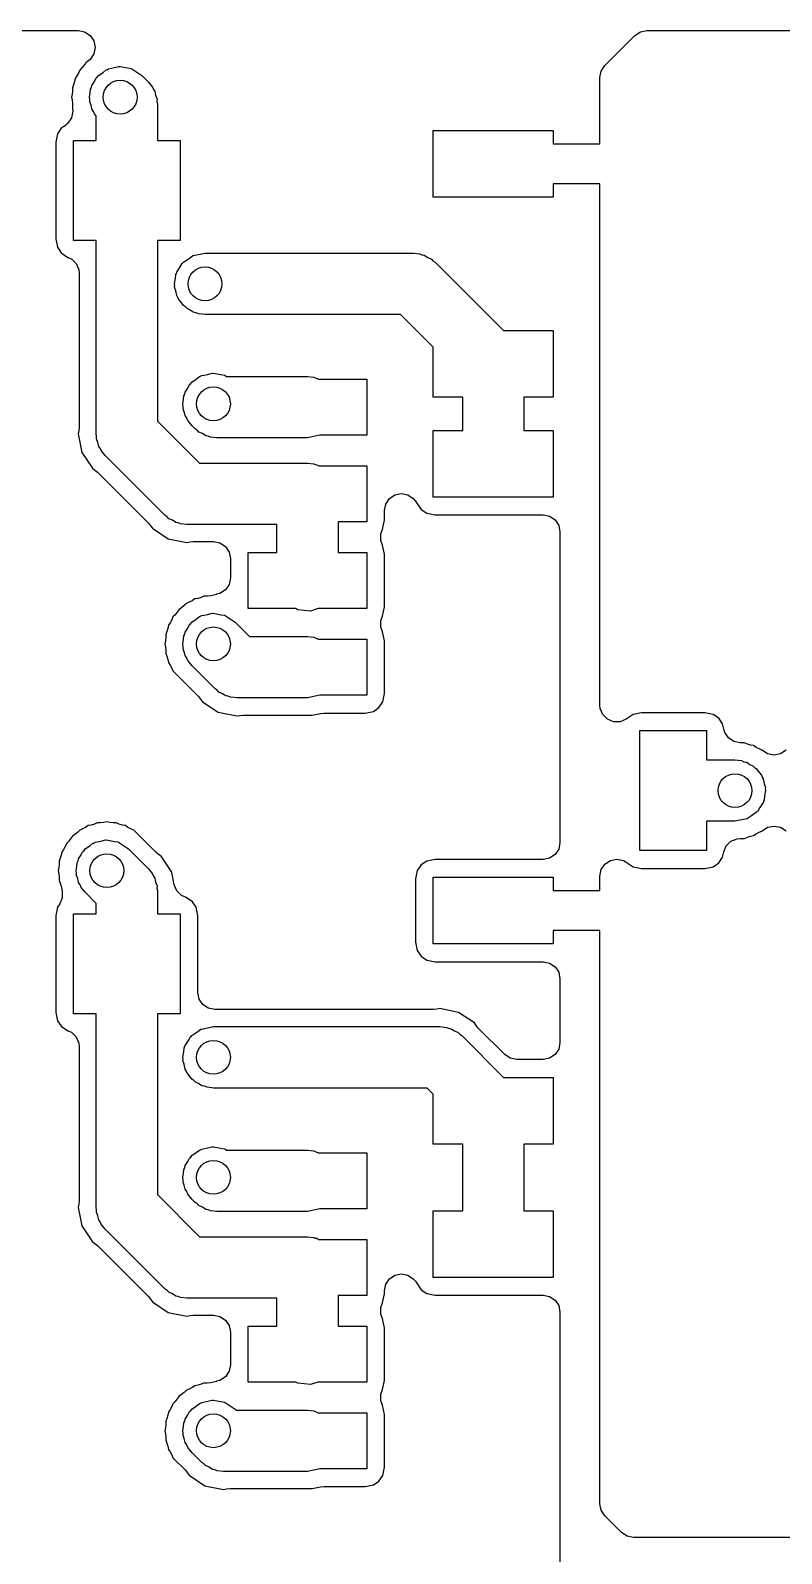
# Model space of a CAD drawing. Extents: x 2.66 to 5.22, y -3.92 to -3.24.
# Drawn here: x 2.9538 to 3.1757, y -3.6937 to -3.2441 of the extents above; entities that cross this region are included whole.
import ezdxf

# ---------------------------------------------------------------- set-up
doc = ezdxf.new("R2010")
doc.units = 0
doc.header["$MEASUREMENT"] = 0
doc.layers.add('BLACK', color=7, linetype='CONTINUOUS')

msp = doc.modelspace()

# ---------------------------------------------------------------- linework, layer by layer
at = {"layer": 'BLACK', "linetype": 'CONTINUOUS'}
for p, q in [((2.81602, -3.24409), (2.96792, -3.24409)), ((2.96792, -3.24409), (2.96984, -3.24448)), ((2.96984, -3.24448), (2.97146, -3.24556)), ((2.97146, -3.24556), (2.97254, -3.24718)), ((3.12351, -3.25444), (3.13239, -3.24556)), ((3.13239, -3.24556), (3.13402, -3.24448)), ((3.13402, -3.24448), (3.13593, -3.24409)), ((3.13593, -3.24409), (3.39264, -3.24409)), ((2.97254, -3.24718), (2.97292, -3.24909)), ((2.97292, -3.24909), (2.97254, -3.25101)), ((2.96902, -3.25514), (2.96837, -3.2558)), ((2.96964, -3.25439), (2.96902, -3.25514)), ((2.97015, -3.25362), (2.96964, -3.25439)), ((2.9707, -3.25325), (2.97015, -3.25362)), ((2.97146, -3.25263), (2.9707, -3.25325)), ((2.97254, -3.25101), (2.97146, -3.25263)), ((2.97654, -3.25562), (2.97685, -3.25541)), ((2.97685, -3.25541), (2.97866, -3.25505)), ((2.97866, -3.25505), (2.97984, -3.25474)), ((2.97984, -3.25474), (2.98007, -3.25477)), ((2.98007, -3.25477), (2.98031, -3.25472)), ((2.98031, -3.25472), (2.98247, -3.25515)), ((2.98247, -3.25515), (2.98356, -3.25533)), ((2.98356, -3.25533), (2.98366, -3.25539)), ((2.98366, -3.25539), (2.98378, -3.25541)), ((2.98378, -3.25541), (2.98672, -3.25738)), ((3.12243, -3.25606), (3.12351, -3.25444)), ((2.96686, -3.25918), (2.96657, -3.26012)), ((2.96704, -3.25828), (2.96686, -3.25918)), ((2.96755, -3.25751), (2.96704, -3.25828)), ((2.96801, -3.25665), (2.96755, -3.25751)), ((2.96837, -3.2558), (2.96801, -3.25665)), ((2.97195, -3.26031), (2.97275, -3.25911)), ((2.97275, -3.25911), (2.97328, -3.25808)), ((2.97328, -3.25808), (2.97363, -3.25779)), ((2.97363, -3.25779), (2.97391, -3.25738)), ((2.97391, -3.25738), (2.97526, -3.25648)), ((2.97526, -3.25648), (2.9762, -3.25571)), ((2.9762, -3.25571), (2.97654, -3.25562)), ((2.98672, -3.25738), (2.98869, -3.25935)), ((2.98869, -3.25935), (2.98988, -3.26082)), ((3.12205, -3.25798), (3.12243, -3.25606)), ((3.12205, -3.27756), (3.12205, -3.25798)), ((2.96612, -3.26287), (2.96594, -3.26378)), ((2.96594, -3.26378), (2.96612, -3.26468)), ((2.96622, -3.2619), (2.96612, -3.26287)), ((2.96657, -3.26012), (2.96622, -3.26098)), ((2.96622, -3.26098), (2.96622, -3.2619)), ((2.97126, -3.26378), (2.97151, -3.26251)), ((2.97141, -3.26452), (2.97126, -3.26378)), ((2.97151, -3.26251), (2.97157, -3.26144)), ((2.97157, -3.26144), (2.97183, -3.26093)), ((2.97183, -3.26093), (2.97195, -3.26031)), ((2.98988, -3.26082), (2.99013, -3.26149)), ((2.99013, -3.26149), (2.99056, -3.26206)), ((2.99056, -3.26206), (2.9908, -3.26322)), ((2.9908, -3.26322), (2.99123, -3.26433)), ((2.99123, -3.26433), (2.99119, -3.26505)), ((2.96637, -3.26795), (2.96599, -3.26986)), ((2.96612, -3.26468), (2.96622, -3.26566)), ((2.96622, -3.26566), (2.96622, -3.26718)), ((2.96622, -3.26718), (2.96637, -3.26795)), ((2.97137, -3.2652), (2.97141, -3.26452)), ((2.97172, -3.26612), (2.97137, -3.2652)), ((2.97195, -3.26724), (2.97172, -3.26612)), ((2.97244, -3.26798), (2.97195, -3.26724)), ((2.97272, -3.26871), (2.97244, -3.26798)), ((2.97323, -3.26934), (2.97272, -3.26871)), ((2.99119, -3.26505), (2.99134, -3.26575)), ((2.99134, -3.26575), (2.99134, -3.27657)), ((2.9629, -3.27294), (2.96179, -3.27461)), ((2.96415, -3.27211), (2.9629, -3.27294)), ((2.96491, -3.27148), (2.96415, -3.27211)), ((2.96599, -3.26986), (2.96491, -3.27148)), ((2.97323, -3.27657), (2.97323, -3.26934)), ((2.96179, -3.27461), (2.9613, -3.27707)), ((2.9613, -3.27707), (2.9613, -3.30561)), ((2.96654, -3.3061), (2.96654, -3.27657)), ((2.96654, -3.27657), (2.97323, -3.27657)), ((2.99134, -3.27657), (2.99803, -3.27657)), ((2.99803, -3.27657), (2.99803, -3.3061)), ((3.07283, -3.29331), (3.07283, -3.27362)), ((3.07283, -3.27362), (3.10827, -3.27362)), ((3.10827, -3.27362), (3.10827, -3.27756)), ((3.10827, -3.27756), (3.12205, -3.27756)), ((3.12205, -3.28937), (3.10827, -3.28937)), ((3.10827, -3.28937), (3.10827, -3.29331)), ((3.12205, -3.44326), (3.12205, -3.28937)), ((3.10827, -3.29331), (3.07283, -3.29331)), ((2.9613, -3.30561), (2.96179, -3.30807)), ((2.96179, -3.30807), (2.9629, -3.30974)), ((2.97323, -3.3061), (2.96654, -3.3061)), ((2.97323, -3.36319), (2.97323, -3.3061)), ((2.99803, -3.3061), (2.99134, -3.3061)), ((2.99134, -3.3061), (2.99134, -3.35944)), ((2.9629, -3.30974), (2.96491, -3.31108)), ((2.96491, -3.31108), (2.96597, -3.31152)), ((2.96597, -3.31152), (2.96735, -3.3129)), ((2.96735, -3.3129), (2.96809, -3.3147)), ((2.99805, -3.3139), (2.99866, -3.31284)), ((2.99866, -3.31284), (2.99885, -3.3127)), ((2.99885, -3.3127), (2.99899, -3.31249)), ((2.99899, -3.31249), (3.00082, -3.31127)), ((3.00082, -3.31127), (3.00171, -3.31063)), ((3.00171, -3.31063), (3.00182, -3.3106)), ((3.00182, -3.3106), (3.00193, -3.31053)), ((3.00193, -3.31053), (3.00539, -3.30984)), ((3.00539, -3.30984), (3.06693, -3.30984)), ((3.06693, -3.30984), (3.06881, -3.31004)), ((3.06881, -3.31004), (3.06947, -3.31033)), ((3.06947, -3.31033), (3.07017, -3.31044)), ((3.07017, -3.31044), (3.07117, -3.31109)), ((3.07117, -3.31109), (3.07225, -3.31157)), ((3.07225, -3.31157), (3.07273, -3.3121)), ((3.07273, -3.3121), (3.07333, -3.31249)), ((3.07333, -3.31249), (3.09351, -3.33268)), ((2.96809, -3.3147), (2.96819, -3.31567)), ((2.96819, -3.31567), (2.96819, -3.36131)), ((2.99634, -3.3189), (2.99665, -3.31731)), ((2.99665, -3.31731), (2.99678, -3.3161)), ((2.99678, -3.3161), (2.99695, -3.3158)), ((2.99695, -3.3158), (2.99703, -3.31543)), ((2.99703, -3.31543), (2.99805, -3.3139)), ((2.99644, -3.31939), (2.99634, -3.3189)), ((2.99639, -3.31984), (2.99644, -3.31939)), ((2.99675, -3.32094), (2.99639, -3.31984)), ((2.99703, -3.32236), (2.99675, -3.32094)), ((2.99738, -3.32288), (2.99703, -3.32236)), ((2.99755, -3.32343), (2.99738, -3.32288)), ((2.99827, -3.32423), (2.99755, -3.32343)), ((2.99899, -3.3253), (2.99827, -3.32423)), ((2.99962, -3.32572), (2.99899, -3.3253)), ((3.00007, -3.32622), (2.99962, -3.32572)), ((3.00097, -3.32662), (3.00007, -3.32622)), ((3.00193, -3.32726), (3.00097, -3.32662)), ((3.00279, -3.32744), (3.00193, -3.32726)), ((3.00351, -3.32775), (3.00279, -3.32744)), ((3.00539, -3.32795), (3.00351, -3.32775)), ((3.06318, -3.32795), (3.00539, -3.32795)), ((3.07283, -3.33761), (3.06318, -3.32795)), ((3.09351, -3.33268), (3.10827, -3.33268)), ((3.10827, -3.33268), (3.10827, -3.35236)), ((3.07283, -3.35236), (3.07283, -3.33761)), ((3.00621, -3.34561), (3.0074, -3.34529)), ((3.0074, -3.34529), (3.00763, -3.34532)), ((3.00763, -3.34532), (3.00787, -3.34528)), ((3.00787, -3.34528), (3.01003, -3.3457)), ((2.99951, -3.35087), (3.00031, -3.34966)), ((3.00031, -3.34966), (3.00084, -3.34863)), ((3.00084, -3.34863), (3.00119, -3.34834)), ((3.00119, -3.34834), (3.00147, -3.34793)), ((3.00147, -3.34793), (3.00282, -3.34703)), ((3.00282, -3.34703), (3.00376, -3.34626)), ((3.00376, -3.34626), (3.0041, -3.34617)), ((3.0041, -3.34617), (3.00441, -3.34596)), ((3.00441, -3.34596), (3.00621, -3.34561)), ((3.01003, -3.3457), (3.01112, -3.34588)), ((3.01112, -3.34588), (3.01122, -3.34594)), ((3.01122, -3.34594), (3.01134, -3.34596)), ((3.01134, -3.34596), (3.01178, -3.34626)), ((3.01178, -3.34626), (3.03563, -3.34626)), ((3.03563, -3.34626), (3.03751, -3.34646)), ((3.03751, -3.34646), (3.03884, -3.34705)), ((3.03884, -3.34705), (3.05315, -3.34705)), ((3.05315, -3.34705), (3.05315, -3.36358)), ((2.99882, -3.35433), (2.99907, -3.35306)), ((2.99897, -3.35507), (2.99882, -3.35433)), ((2.99907, -3.35306), (2.99913, -3.35199)), ((2.99913, -3.35199), (2.99939, -3.35148)), ((2.99939, -3.35148), (2.99951, -3.35087)), ((3.0815, -3.35236), (3.07283, -3.35236)), ((3.0815, -3.3622), (3.0815, -3.35236)), ((3.10827, -3.35236), (3.09961, -3.35236)), ((3.09961, -3.35236), (3.09961, -3.3622)), ((2.99893, -3.35575), (2.99897, -3.35507)), ((2.99928, -3.35667), (2.99893, -3.35575)), ((2.99951, -3.3578), (2.99928, -3.35667)), ((3, -3.35853), (2.99951, -3.3578)), ((3.00028, -3.35926), (3, -3.35853)), ((2.96809, -3.36228), (2.96791, -3.36319)), ((2.96791, -3.36319), (2.96901, -3.36869)), ((2.96819, -3.36131), (2.96809, -3.36228)), ((2.97338, -3.36389), (2.97323, -3.36319)), ((2.99134, -3.35944), (3.00375, -3.37185)), ((3.00147, -3.36073), (3.00028, -3.35926)), ((3.00246, -3.36172), (3.00147, -3.36073)), ((3.00306, -3.36211), (3.00246, -3.36172)), ((3.00354, -3.36264), (3.00306, -3.36211)), ((3.00462, -3.36312), (3.00354, -3.36264)), ((3.00561, -3.36377), (3.00462, -3.36312)), ((3.07283, -3.38189), (3.07283, -3.3622)), ((3.07283, -3.3622), (3.0815, -3.3622)), ((3.09961, -3.3622), (3.10827, -3.3622)), ((3.10827, -3.3622), (3.10827, -3.38189)), ((2.97334, -3.36461), (2.97338, -3.36389)), ((2.97376, -3.36571), (2.97334, -3.36461)), ((2.97401, -3.36687), (2.97376, -3.36571)), ((2.97443, -3.36745), (2.97401, -3.36687)), ((2.97469, -3.36812), (2.97443, -3.36745)), ((3.00632, -3.36388), (3.00561, -3.36377)), ((3.00698, -3.36417), (3.00632, -3.36388)), ((3.00886, -3.36437), (3.00698, -3.36417)), ((3.03563, -3.36437), (3.00886, -3.36437)), ((3.03931, -3.36359), (3.03563, -3.36437)), ((3.03932, -3.36358), (3.03931, -3.36359)), ((3.05315, -3.36358), (3.03932, -3.36358)), ((2.96901, -3.36869), (2.97212, -3.37335)), ((2.97588, -3.36959), (2.97469, -3.36812)), ((2.9936, -3.38731), (2.97588, -3.36959)), ((3.00375, -3.37185), (3.03563, -3.37185)), ((3.03563, -3.37185), (3.03751, -3.37205)), ((3.03751, -3.37205), (3.03795, -3.37224)), ((3.03795, -3.37224), (3.03843, -3.37229)), ((3.03843, -3.37229), (3.03902, -3.37264)), ((2.97212, -3.37335), (2.97289, -3.37386)), ((2.97289, -3.37386), (2.97365, -3.37448)), ((2.97365, -3.37448), (2.9887, -3.38954)), ((3.03902, -3.37264), (3.05315, -3.37264)), ((3.05315, -3.37264), (3.05315, -3.38917)), ((3.05985, -3.38228), (3.06147, -3.3812)), ((3.06147, -3.3812), (3.06339, -3.38082)), ((3.06339, -3.38082), (3.0653, -3.3812)), ((3.0653, -3.3812), (3.06692, -3.38228)), ((3.05839, -3.38582), (3.05877, -3.38391)), ((3.05877, -3.38391), (3.05985, -3.38228)), ((3.06692, -3.38228), (3.06754, -3.38304)), ((3.06754, -3.38304), (3.0692, -3.38552)), ((3.0692, -3.38552), (3.07087, -3.38664)), ((3.10827, -3.38189), (3.07283, -3.38189)), ((2.9887, -3.38954), (2.98933, -3.3903)), ((2.98933, -3.3903), (2.98984, -3.39107)), ((2.9942, -3.3877), (2.9936, -3.38731)), ((2.99468, -3.38823), (2.9942, -3.3877)), ((2.99576, -3.38871), (2.99468, -3.38823)), ((2.99675, -3.38936), (2.99576, -3.38871)), ((2.99746, -3.38947), (2.99675, -3.38936)), ((2.99812, -3.38976), (2.99746, -3.38947)), ((3, -3.38996), (2.99812, -3.38976)), ((3.02657, -3.38996), (3, -3.38996)), ((3.02657, -3.39823), (3.02657, -3.38996)), ((3.05315, -3.38917), (3.04469, -3.38917)), ((3.04469, -3.38917), (3.04469, -3.39823)), ((3.05785, -3.39139), (3.05839, -3.38868)), ((3.05839, -3.38868), (3.05839, -3.38582)), ((3.07087, -3.38664), (3.07333, -3.38713)), ((3.07333, -3.38713), (3.10524, -3.38713)), ((3.10524, -3.38713), (3.10715, -3.38751)), ((3.10715, -3.38751), (3.10877, -3.38859)), ((3.10877, -3.38859), (3.10986, -3.39021)), ((3.10986, -3.39021), (3.11024, -3.39213)), ((2.98984, -3.39107), (2.9945, -3.39418)), ((2.9945, -3.39418), (3, -3.39528)), ((3.05729, -3.39273), (3.05785, -3.39139)), ((3.05729, -3.39468), (3.05729, -3.39273)), ((3.05785, -3.39601), (3.05729, -3.39468)), ((3.11024, -3.39213), (3.11024, -3.48386)), ((3, -3.39528), (3.0009, -3.3951)), ((3.0009, -3.3951), (3.00188, -3.395)), ((3.00188, -3.395), (3.00787, -3.395)), ((3.00787, -3.395), (3.00979, -3.39538)), ((3.00979, -3.39538), (3.01141, -3.39646)), ((3.01141, -3.39646), (3.01249, -3.39809)), ((3.01249, -3.39809), (3.01287, -3.4)), ((3.01811, -3.41476), (3.01811, -3.39823)), ((3.01811, -3.39823), (3.02657, -3.39823)), ((3.04469, -3.39823), (3.05315, -3.39823)), ((3.05315, -3.39823), (3.05315, -3.41476)), ((3.05839, -3.39872), (3.05785, -3.39601)), ((3.05839, -3.41427), (3.05839, -3.39872)), ((3.01287, -3.4), (3.01287, -3.40573)), ((3.01249, -3.40764), (3.01141, -3.40926)), ((3.01287, -3.40573), (3.01249, -3.40764)), ((3.00161, -3.41243), (3.00074, -3.41289)), ((3.00237, -3.41192), (3.00161, -3.41243)), ((3.00328, -3.41174), (3.00237, -3.41192)), ((3.00422, -3.41146), (3.00328, -3.41174)), ((3.00507, -3.4111), (3.00422, -3.41146)), ((3.00599, -3.4111), (3.00507, -3.4111)), ((3.00697, -3.41101), (3.00599, -3.4111)), ((3.00885, -3.41063), (3.00697, -3.41101)), ((3.00979, -3.41035), (3.00883, -3.41054)), ((3.00883, -3.41054), (3.00885, -3.41063)), ((3.01141, -3.40926), (3.00979, -3.41035)), ((2.99593, -3.41721), (2.99557, -3.41807)), ((2.99658, -3.41656), (2.99593, -3.41721)), ((2.9972, -3.4158), (2.99658, -3.41656)), ((2.99771, -3.41504), (2.9972, -3.4158)), ((2.99848, -3.41452), (2.99771, -3.41504)), ((2.99924, -3.4139), (2.99848, -3.41452)), ((2.99989, -3.41325), (2.99924, -3.4139)), ((3.00074, -3.41289), (2.99989, -3.41325)), ((3.00282, -3.41789), (3.00376, -3.41713)), ((3.00376, -3.41713), (3.0041, -3.41704)), ((3.0041, -3.41704), (3.00441, -3.41683)), ((3.00441, -3.41683), (3.00621, -3.41647)), ((3.00621, -3.41647), (3.0074, -3.41615)), ((3.0074, -3.41615), (3.00763, -3.41619)), ((3.00763, -3.41619), (3.00787, -3.41614)), ((3.00787, -3.41614), (3.01003, -3.41657)), ((3.01003, -3.41657), (3.01112, -3.41674)), ((3.01112, -3.41674), (3.01122, -3.41681)), ((3.01122, -3.41681), (3.01134, -3.41683)), ((3.01134, -3.41683), (3.01428, -3.41879)), ((3.03224, -3.41476), (3.01811, -3.41476)), ((3.03283, -3.41511), (3.03224, -3.41476)), ((3.03658, -3.4155), (3.03283, -3.41511)), ((3.03885, -3.41476), (3.03658, -3.4155)), ((3.05315, -3.41476), (3.03885, -3.41476)), ((3.05729, -3.41832), (3.05785, -3.41699)), ((3.05785, -3.41699), (3.05839, -3.41427)), ((2.99413, -3.42154), (2.99378, -3.42239)), ((2.99442, -3.4206), (2.99413, -3.42154)), ((2.9946, -3.4197), (2.99442, -3.4206)), ((2.99511, -3.41893), (2.9946, -3.4197)), ((2.99557, -3.41807), (2.99511, -3.41893)), ((2.99939, -3.42235), (2.99951, -3.42173)), ((2.99951, -3.42173), (3.00031, -3.42053)), ((3.00031, -3.42053), (3.00084, -3.4195)), ((3.00084, -3.4195), (3.00119, -3.41921)), ((3.00119, -3.41921), (3.00147, -3.41879)), ((3.00147, -3.41879), (3.00282, -3.41789)), ((3.01428, -3.41879), (3.01851, -3.42303)), ((3.05729, -3.42027), (3.05729, -3.41832)), ((3.05785, -3.4216), (3.05729, -3.42027)), ((3.05839, -3.42431), (3.05785, -3.4216)), ((2.99368, -3.42429), (2.9935, -3.4252)), ((2.9935, -3.4252), (2.99368, -3.4261)), ((2.99378, -3.42332), (2.99368, -3.42429)), ((2.99368, -3.4261), (2.99378, -3.42708)), ((2.99378, -3.42239), (2.99378, -3.42332)), ((2.99882, -3.4252), (2.99907, -3.42393)), ((2.99897, -3.42594), (2.99882, -3.4252)), ((2.99893, -3.42661), (2.99897, -3.42594)), ((2.99907, -3.42393), (2.99913, -3.42285)), ((2.99913, -3.42285), (2.99939, -3.42235)), ((3.01851, -3.42303), (3.03563, -3.42303)), ((3.03563, -3.42303), (3.03751, -3.42323)), ((3.03751, -3.42323), (3.03884, -3.42382)), ((3.03884, -3.42382), (3.05315, -3.42382)), ((3.05315, -3.42382), (3.05315, -3.44035)), ((3.05839, -3.43986), (3.05839, -3.42431)), ((2.99378, -3.42708), (2.99378, -3.428)), ((2.99378, -3.428), (2.99413, -3.42885)), ((2.99413, -3.42885), (2.99442, -3.42979)), ((2.99442, -3.42979), (2.9946, -3.4307)), ((2.9946, -3.4307), (2.99511, -3.43146)), ((2.99928, -3.42753), (2.99893, -3.42661)), ((2.99951, -3.42866), (2.99928, -3.42753)), ((3, -3.4294), (2.99951, -3.42866)), ((3.00028, -3.43013), (3, -3.4294)), ((3.00147, -3.4316), (3.00028, -3.43013)), ((2.99511, -3.43146), (2.99557, -3.43233)), ((2.99557, -3.43233), (2.99593, -3.43318)), ((2.99593, -3.43318), (3.00347, -3.44072)), ((3.00836, -3.43849), (3.00147, -3.4316)), ((3.00896, -3.43888), (3.00836, -3.43849)), ((3.00944, -3.43941), (3.00896, -3.43888)), ((3.01052, -3.43989), (3.00944, -3.43941)), ((3.00347, -3.44072), (3.00409, -3.44148)), ((3.00409, -3.44148), (3.0046, -3.44225)), ((3.0046, -3.44225), (3.00926, -3.44536)), ((3.01152, -3.44054), (3.01052, -3.43989)), ((3.01223, -3.44065), (3.01152, -3.44054)), ((3.01288, -3.44094), (3.01223, -3.44065)), ((3.01476, -3.44114), (3.01288, -3.44094)), ((3.03563, -3.44114), (3.01476, -3.44114)), ((3.03931, -3.44036), (3.03563, -3.44114)), ((3.03932, -3.44035), (3.03931, -3.44036)), ((3.05315, -3.44035), (3.03932, -3.44035)), ((3.05512, -3.4451), (3.05678, -3.44399)), ((3.05678, -3.44399), (3.0579, -3.44232)), ((3.0579, -3.44232), (3.05839, -3.43986)), ((3.12214, -3.44424), (3.12205, -3.44326)), ((3.12289, -3.44604), (3.12214, -3.44424)), ((3.00926, -3.44536), (3.01476, -3.44646)), ((3.01476, -3.44646), (3.01567, -3.44628)), ((3.01567, -3.44628), (3.01664, -3.44618)), ((3.01664, -3.44618), (3.03702, -3.44618)), ((3.03702, -3.44618), (3.0395, -3.44569)), ((3.0395, -3.44569), (3.04048, -3.44559)), ((3.04048, -3.44559), (3.05266, -3.44559)), ((3.05266, -3.44559), (3.05512, -3.4451)), ((3.12427, -3.44742), (3.12289, -3.44604)), ((3.12607, -3.44817), (3.12427, -3.44742)), ((3.12802, -3.44817), (3.12607, -3.44817)), ((3.12983, -3.44742), (3.12802, -3.44817)), ((3.13189, -3.44604), (3.12983, -3.44742)), ((3.13435, -3.44555), (3.13189, -3.44604)), ((3.15305, -3.44555), (3.13435, -3.44555)), ((3.15551, -3.44604), (3.15305, -3.44555)), ((3.15718, -3.44715), (3.15551, -3.44604)), ((3.15829, -3.44882), (3.15718, -3.44715)), ((3.13386, -3.48622), (3.13386, -3.45079)), ((3.13386, -3.45079), (3.15354, -3.45079)), ((3.15354, -3.45079), (3.15354, -3.45945)), ((3.1586, -3.45038), (3.15829, -3.44882)), ((3.15889, -3.45132), (3.1586, -3.45038)), ((3.15997, -3.45294), (3.15889, -3.45132)), ((3.16159, -3.45403), (3.15997, -3.45294)), ((3.16351, -3.45441), (3.16159, -3.45403)), ((3.16473, -3.45441), (3.16351, -3.45441)), ((3.16559, -3.45476), (3.16473, -3.45441)), ((3.16652, -3.45505), (3.16559, -3.45476)), ((3.16743, -3.45523), (3.16652, -3.45505)), ((3.1682, -3.45574), (3.16743, -3.45523)), ((3.16906, -3.4562), (3.1682, -3.45574)), ((3.16991, -3.45656), (3.16906, -3.4562)), ((3.16995, -3.45659), (3.16991, -3.45656)), ((3.17157, -3.45767), (3.16995, -3.45659)), ((3.17348, -3.45806), (3.17157, -3.45767)), ((3.1754, -3.45767), (3.17348, -3.45806)), ((3.17702, -3.45659), (3.1754, -3.45767)), ((3.15354, -3.45945), (3.16193, -3.45945)), ((3.16193, -3.45945), (3.16381, -3.45965)), ((3.16381, -3.45965), (3.16453, -3.45997)), ((3.16453, -3.45997), (3.16539, -3.46014)), ((3.16539, -3.46014), (3.16635, -3.46078)), ((3.16635, -3.46078), (3.16725, -3.46118)), ((3.16725, -3.46118), (3.16771, -3.46168)), ((3.16771, -3.46168), (3.16833, -3.4621)), ((3.16833, -3.4621), (3.16905, -3.46318)), ((3.16905, -3.46318), (3.16977, -3.46398)), ((3.16977, -3.46398), (3.16995, -3.46452)), ((3.16995, -3.46452), (3.17029, -3.46504)), ((3.17029, -3.46504), (3.17058, -3.46646)), ((3.17058, -3.46646), (3.17093, -3.46756)), ((3.17067, -3.47009), (3.17054, -3.4713)), ((3.17098, -3.4685), (3.17067, -3.47009)), ((3.17093, -3.46756), (3.17089, -3.46801)), ((3.17089, -3.46801), (3.17098, -3.4685)), ((3.16833, -3.47491), (3.1665, -3.47613)), ((3.16847, -3.4747), (3.16833, -3.47491)), ((3.16866, -3.47456), (3.16847, -3.4747)), ((3.16927, -3.4735), (3.16866, -3.47456)), ((3.17029, -3.47197), (3.16927, -3.4735)), ((3.17037, -3.4716), (3.17029, -3.47197)), ((3.17054, -3.4713), (3.17037, -3.4716)), ((2.96839, -3.48018), (2.96774, -3.48083)), ((2.96925, -3.47982), (2.96839, -3.48018)), ((2.97011, -3.47936), (2.96925, -3.47982)), ((2.97088, -3.47885), (2.97011, -3.47936)), ((2.97178, -3.47867), (2.97088, -3.47885)), ((2.97272, -3.47838), (2.97178, -3.47867)), ((2.97357, -3.47803), (2.97272, -3.47838)), ((2.9745, -3.47803), (2.97357, -3.47803)), ((2.97547, -3.47794), (2.9745, -3.47803)), ((2.97638, -3.47776), (2.97547, -3.47794)), ((2.97728, -3.47794), (2.97638, -3.47776)), ((2.97826, -3.47803), (2.97728, -3.47794)), ((2.97918, -3.47803), (2.97826, -3.47803)), ((2.98003, -3.47838), (2.97918, -3.47803)), ((2.98097, -3.47867), (2.98003, -3.47838)), ((2.98188, -3.47885), (2.98097, -3.47867)), ((2.98264, -3.47936), (2.98188, -3.47885)), ((2.98351, -3.47982), (2.98264, -3.47936)), ((2.98436, -3.48018), (2.98351, -3.47982)), ((2.99092, -3.48674), (2.98436, -3.48018)), ((3.16193, -3.47756), (3.15354, -3.47756)), ((3.15354, -3.47756), (3.15354, -3.48622)), ((3.16539, -3.47687), (3.16193, -3.47756)), ((3.1655, -3.4768), (3.16539, -3.47687)), ((3.16561, -3.47678), (3.1655, -3.4768)), ((3.1665, -3.47613), (3.16561, -3.47678)), ((3.16995, -3.48042), (3.17157, -3.47933)), ((3.17157, -3.47933), (3.17348, -3.47895)), ((3.17348, -3.47895), (3.1754, -3.47933)), ((3.1754, -3.47933), (3.17702, -3.48042)), ((2.96443, -3.48414), (2.96408, -3.485)), ((2.96508, -3.48349), (2.96443, -3.48414)), ((2.9657, -3.48273), (2.96508, -3.48349)), ((2.96622, -3.48196), (2.9657, -3.48273)), ((2.96698, -3.48145), (2.96622, -3.48196)), ((2.96774, -3.48083), (2.96698, -3.48145)), ((2.97132, -3.48482), (2.97227, -3.48406)), ((2.97227, -3.48406), (2.9726, -3.48397)), ((2.9726, -3.48397), (2.97291, -3.48376)), ((2.97291, -3.48376), (2.97472, -3.4834)), ((2.97472, -3.4834), (2.9759, -3.48308)), ((2.9759, -3.48308), (2.97613, -3.48312)), ((2.97613, -3.48312), (2.97638, -3.48307)), ((2.97638, -3.48307), (2.97854, -3.4835)), ((2.97854, -3.4835), (2.97962, -3.48367)), ((2.97962, -3.48367), (2.97972, -3.48374)), ((2.97972, -3.48374), (2.97984, -3.48376)), ((2.97984, -3.48376), (2.98278, -3.48572)), ((3.11024, -3.48386), (3.10986, -3.48577)), ((3.15935, -3.48482), (3.16073, -3.48344)), ((3.16073, -3.48344), (3.16253, -3.48269)), ((3.16253, -3.48269), (3.16351, -3.4826)), ((3.16351, -3.4826), (3.16473, -3.4826)), ((3.16473, -3.4826), (3.16559, -3.48225)), ((3.16559, -3.48225), (3.16652, -3.48196)), ((3.16652, -3.48196), (3.16743, -3.48178)), ((3.16743, -3.48178), (3.1682, -3.48127)), ((3.1682, -3.48127), (3.16906, -3.48081)), ((3.16906, -3.48081), (3.16991, -3.48045)), ((3.16991, -3.48045), (3.16995, -3.48042)), ((2.96264, -3.48847), (2.96228, -3.48932)), ((2.96292, -3.48753), (2.96264, -3.48847)), ((2.9631, -3.48663), (2.96292, -3.48753)), ((2.96361, -3.48586), (2.9631, -3.48663)), ((2.96408, -3.485), (2.96361, -3.48586)), ((2.96789, -3.48927), (2.96801, -3.48866)), ((2.96801, -3.48866), (2.96882, -3.48746)), ((2.96882, -3.48746), (2.96934, -3.48643)), ((2.96934, -3.48643), (2.9697, -3.48614)), ((2.9697, -3.48614), (2.96997, -3.48572)), ((2.96997, -3.48572), (2.97132, -3.48482)), ((2.98278, -3.48572), (2.98869, -3.49163)), ((2.99168, -3.48736), (2.99092, -3.48674)), ((2.99245, -3.48787), (2.99168, -3.48736)), ((2.99556, -3.49253), (2.99245, -3.48787)), ((3.07333, -3.48886), (3.07087, -3.48935)), ((3.10524, -3.48886), (3.07333, -3.48886)), ((3.10715, -3.48848), (3.10524, -3.48886)), ((3.10877, -3.48739), (3.10715, -3.48848)), ((3.10986, -3.48577), (3.10877, -3.48739)), ((3.12351, -3.49021), (3.12513, -3.48912)), ((3.12513, -3.48912), (3.12705, -3.48874)), ((3.12705, -3.48874), (3.12896, -3.48912)), ((3.12896, -3.48912), (3.12983, -3.48959)), ((3.15354, -3.48622), (3.13386, -3.48622)), ((3.15718, -3.48985), (3.15829, -3.48819)), ((3.15829, -3.48819), (3.1586, -3.48662)), ((3.1586, -3.48662), (3.15935, -3.48482)), ((2.96219, -3.49122), (2.96201, -3.49213)), ((2.96201, -3.49213), (2.96219, -3.49303)), ((2.96228, -3.49025), (2.96219, -3.49122)), ((2.96219, -3.49303), (2.96228, -3.49401)), ((2.96228, -3.48932), (2.96228, -3.49025)), ((2.96732, -3.49213), (2.96757, -3.49086)), ((2.96747, -3.49286), (2.96732, -3.49213)), ((2.96743, -3.49354), (2.96747, -3.49286)), ((2.96779, -3.49446), (2.96743, -3.49354)), ((2.96757, -3.49086), (2.96763, -3.48978)), ((2.96763, -3.48978), (2.96789, -3.48927)), ((2.98869, -3.49163), (2.98988, -3.4931)), ((2.98988, -3.4931), (2.99013, -3.49377)), ((2.99631, -3.49629), (2.99556, -3.49253)), ((3.06809, -3.49213), (3.0676, -3.49459)), ((3.0692, -3.49046), (3.06809, -3.49213)), ((3.07087, -3.48935), (3.0692, -3.49046)), ((3.12205, -3.49374), (3.12243, -3.49183)), ((3.12243, -3.49183), (3.12351, -3.49021)), ((3.12983, -3.48959), (3.13189, -3.49097)), ((3.13189, -3.49097), (3.13435, -3.49146)), ((3.13435, -3.49146), (3.15305, -3.49146)), ((3.15305, -3.49146), (3.15551, -3.49097)), ((3.15551, -3.49097), (3.15718, -3.48985)), ((2.96228, -3.49401), (2.96228, -3.49493)), ((2.96228, -3.49493), (2.96264, -3.49578)), ((2.96264, -3.49578), (2.96292, -3.49672)), ((2.96292, -3.49672), (2.96321, -3.49819)), ((2.96321, -3.49819), (2.96321, -3.50014)), ((2.96801, -3.49559), (2.96779, -3.49446)), ((2.9685, -3.49633), (2.96801, -3.49559)), ((2.96878, -3.49706), (2.9685, -3.49633)), ((2.96997, -3.49853), (2.96878, -3.49706)), ((2.99013, -3.49377), (2.99056, -3.49435)), ((2.99056, -3.49435), (2.9908, -3.49551)), ((2.9908, -3.49551), (2.99123, -3.49661)), ((2.99123, -3.49661), (2.99119, -3.49733)), ((2.99119, -3.49733), (2.99134, -3.49803)), ((2.99134, -3.49803), (2.99134, -3.50492)), ((2.99705, -3.4981), (2.99631, -3.49629)), ((2.99843, -3.49948), (2.99705, -3.4981)), ((3.0676, -3.49459), (3.0676, -3.51329)), ((3.07283, -3.51378), (3.07283, -3.49409)), ((3.07283, -3.49409), (3.10827, -3.49409)), ((3.10827, -3.49409), (3.10827, -3.49803)), ((3.10827, -3.49803), (3.12205, -3.49803)), ((3.12205, -3.49803), (3.12205, -3.49374)), ((2.96247, -3.50194), (2.96179, -3.50295)), ((2.96321, -3.50014), (2.96247, -3.50194)), ((2.97323, -3.50178), (2.96997, -3.49853)), ((2.97323, -3.50492), (2.97323, -3.50178)), ((2.9998, -3.50004), (2.99843, -3.49948)), ((3.00166, -3.50129), (2.9998, -3.50004)), ((3.00278, -3.50295), (3.00166, -3.50129)), ((2.96179, -3.50295), (2.9613, -3.50541)), ((2.9613, -3.50541), (2.9613, -3.53396)), ((2.96654, -3.53445), (2.96654, -3.50492)), ((2.96654, -3.50492), (2.97323, -3.50492)), ((2.99134, -3.50492), (2.99803, -3.50492)), ((2.99803, -3.50492), (2.99803, -3.53445)), ((3.00327, -3.50541), (3.00278, -3.50295)), ((3.00327, -3.52815), (3.00327, -3.50541)), ((3.12205, -3.50984), (3.10827, -3.50984)), ((3.10827, -3.50984), (3.10827, -3.51378)), ((3.12205, -3.67903), (3.12205, -3.50984)), ((3.0676, -3.51329), (3.06809, -3.51575)), ((3.06809, -3.51575), (3.0692, -3.51741)), ((3.10827, -3.51378), (3.07283, -3.51378)), ((3.0692, -3.51741), (3.07087, -3.51853)), ((3.07087, -3.51853), (3.07333, -3.51902)), ((3.07333, -3.51902), (3.10524, -3.51902)), ((3.10524, -3.51902), (3.10715, -3.5194)), ((3.10715, -3.5194), (3.10877, -3.52048)), ((3.10877, -3.52048), (3.10986, -3.5221)), ((3.10986, -3.5221), (3.11024, -3.52402)), ((3.11024, -3.52402), (3.11024, -3.54291)), ((3.00365, -3.53006), (3.00327, -3.52815)), ((2.9613, -3.53396), (2.96179, -3.53642)), ((3.00473, -3.53169), (3.00365, -3.53006)), ((3.00635, -3.53277), (3.00473, -3.53169)), ((3.00827, -3.53315), (3.00635, -3.53277)), ((3.07292, -3.53315), (3.00827, -3.53315)), ((3.0739, -3.53305), (3.07292, -3.53315)), ((3.0748, -3.53287), (3.0739, -3.53305)), ((3.0803, -3.53397), (3.0748, -3.53287)), ((3.08496, -3.53708), (3.0803, -3.53397)), ((2.96179, -3.53642), (2.9629, -3.53808)), ((2.9629, -3.53808), (2.96491, -3.53943)), ((2.97323, -3.53445), (2.96654, -3.53445)), ((2.97323, -3.59154), (2.97323, -3.53445)), ((2.99803, -3.53445), (2.99134, -3.53445)), ((2.99134, -3.53445), (2.99134, -3.58778)), ((3.00441, -3.53888), (3.00787, -3.53819)), ((3.00787, -3.53819), (3.0748, -3.53819)), ((3.0748, -3.53819), (3.07669, -3.53839)), ((3.07669, -3.53839), (3.07734, -3.53868)), ((3.07734, -3.53868), (3.07805, -3.53879)), ((3.08548, -3.53785), (3.08496, -3.53708)), ((3.0861, -3.53861), (3.08548, -3.53785)), ((3.09394, -3.54645), (3.0861, -3.53861)), ((2.96491, -3.53943), (2.96597, -3.53986)), ((2.96597, -3.53986), (2.96735, -3.54124)), ((2.96735, -3.54124), (2.96809, -3.54304)), ((2.96809, -3.54304), (2.96819, -3.54402)), ((2.99951, -3.54378), (3.00053, -3.54225)), ((3.00053, -3.54225), (3.00114, -3.54119)), ((3.00114, -3.54119), (3.00133, -3.54105)), ((3.00133, -3.54105), (3.00147, -3.54084)), ((3.00147, -3.54084), (3.0033, -3.53962)), ((3.0033, -3.53962), (3.00419, -3.53897)), ((3.00419, -3.53897), (3.00431, -3.53895)), ((3.00431, -3.53895), (3.00441, -3.53888)), ((3.07805, -3.53879), (3.07904, -3.53944)), ((3.07904, -3.53944), (3.08013, -3.53992)), ((3.08013, -3.53992), (3.08061, -3.54045)), ((3.08061, -3.54045), (3.08121, -3.54084)), ((3.08121, -3.54084), (3.09351, -3.55315)), ((3.11024, -3.54291), (3.10986, -3.54483)), ((2.96819, -3.54402), (2.96819, -3.58965)), ((2.99882, -3.54724), (2.99914, -3.54565)), ((2.99892, -3.54773), (2.99882, -3.54724)), ((2.99914, -3.54565), (2.99926, -3.54445)), ((2.99926, -3.54445), (2.99944, -3.54415)), ((2.99944, -3.54415), (2.99951, -3.54378)), ((3.09556, -3.54753), (3.09394, -3.54645)), ((3.09748, -3.54791), (3.09556, -3.54753)), ((3.10715, -3.54753), (3.10524, -3.54791)), ((3.10877, -3.54645), (3.10715, -3.54753)), ((3.10986, -3.54483), (3.10877, -3.54645)), ((2.99887, -3.54819), (2.99892, -3.54773)), ((2.99923, -3.54929), (2.99887, -3.54819)), ((2.99951, -3.55071), (2.99923, -3.54929)), ((2.99986, -3.55123), (2.99951, -3.55071)), ((3.00003, -3.55177), (2.99986, -3.55123)), ((3.00075, -3.55257), (3.00003, -3.55177)), ((3.10524, -3.54791), (3.09748, -3.54791)), ((3.00147, -3.55365), (3.00075, -3.55257)), ((3.0021, -3.55407), (3.00147, -3.55365)), ((3.00255, -3.55457), (3.0021, -3.55407)), ((3.00345, -3.55497), (3.00255, -3.55457)), ((3.00441, -3.55561), (3.00345, -3.55497)), ((3.00527, -3.55578), (3.00441, -3.55561)), ((3.00599, -3.5561), (3.00527, -3.55578)), ((3.00787, -3.5563), (3.00599, -3.5561)), ((3.07105, -3.5563), (3.00787, -3.5563)), ((3.07283, -3.55808), (3.07105, -3.5563)), ((3.09351, -3.55315), (3.10827, -3.55315)), ((3.10827, -3.55315), (3.10827, -3.57283)), ((3.07283, -3.57283), (3.07283, -3.55808)), ((3.00282, -3.57537), (3.00376, -3.57461)), ((3.00376, -3.57461), (3.0041, -3.57452)), ((3.0041, -3.57452), (3.00441, -3.57431)), ((3.00441, -3.57431), (3.00621, -3.57395)), ((3.00621, -3.57395), (3.0074, -3.57363)), ((3.0074, -3.57363), (3.00763, -3.57367)), ((3.00763, -3.57367), (3.00787, -3.57362)), ((3.00787, -3.57362), (3.01003, -3.57405)), ((3.01003, -3.57405), (3.01112, -3.57422)), ((3.01112, -3.57422), (3.01122, -3.57429)), ((3.01122, -3.57429), (3.01134, -3.57431)), ((3.01134, -3.57431), (3.01178, -3.57461)), ((3.01178, -3.57461), (3.03563, -3.57461)), ((3.03563, -3.57461), (3.03751, -3.5748)), ((3.0815, -3.57283), (3.07283, -3.57283)), ((3.0815, -3.59252), (3.0815, -3.57283)), ((3.10827, -3.57283), (3.09961, -3.57283)), ((3.09961, -3.57283), (3.09961, -3.59252)), ((2.99951, -3.57921), (3.00031, -3.57801)), ((3.00031, -3.57801), (3.00084, -3.57698)), ((3.00084, -3.57698), (3.00119, -3.57669)), ((3.00119, -3.57669), (3.00147, -3.57627)), ((3.00147, -3.57627), (3.00282, -3.57537)), ((3.03751, -3.5748), (3.03884, -3.57539)), ((3.03884, -3.57539), (3.05315, -3.57539)), ((3.05315, -3.57539), (3.05315, -3.59193)), ((2.99882, -3.58268), (2.99907, -3.58141)), ((2.99897, -3.58342), (2.99882, -3.58268)), ((2.99893, -3.58409), (2.99897, -3.58342)), ((2.99907, -3.58141), (2.99913, -3.58033)), ((2.99913, -3.58033), (2.99939, -3.57983)), ((2.99939, -3.57983), (2.99951, -3.57921)), ((2.99134, -3.58778), (3.00375, -3.6002)), ((2.99928, -3.58501), (2.99893, -3.58409)), ((2.99951, -3.58614), (2.99928, -3.58501)), ((3, -3.58688), (2.99951, -3.58614)), ((3.00028, -3.58761), (3, -3.58688)), ((3.00147, -3.58908), (3.00028, -3.58761)), ((2.96809, -3.59063), (2.96791, -3.59154)), ((2.96791, -3.59154), (2.96901, -3.59703)), ((2.96819, -3.58965), (2.96809, -3.59063)), ((2.97338, -3.59224), (2.97323, -3.59154)), ((2.97334, -3.59295), (2.97338, -3.59224)), ((3.00246, -3.59006), (3.00147, -3.58908)), ((3.00306, -3.59045), (3.00246, -3.59006)), ((3.00354, -3.59099), (3.00306, -3.59045)), ((3.00462, -3.59147), (3.00354, -3.59099)), ((3.00561, -3.59212), (3.00462, -3.59147)), ((3.00632, -3.59223), (3.00561, -3.59212)), ((3.00698, -3.59252), (3.00632, -3.59223)), ((3.00886, -3.59272), (3.00698, -3.59252)), ((3.03931, -3.59193), (3.03563, -3.59272)), ((3.03932, -3.59193), (3.03931, -3.59193)), ((3.05315, -3.59193), (3.03932, -3.59193)), ((3.07283, -3.6122), (3.07283, -3.59252)), ((3.07283, -3.59252), (3.0815, -3.59252)), ((3.09961, -3.59252), (3.10827, -3.59252)), ((3.10827, -3.59252), (3.10827, -3.6122)), ((2.96901, -3.59703), (2.97212, -3.6017)), ((2.97376, -3.59406), (2.97334, -3.59295)), ((2.97401, -3.59522), (2.97376, -3.59406)), ((2.97443, -3.5958), (2.97401, -3.59522)), ((2.97469, -3.59647), (2.97443, -3.5958)), ((2.97588, -3.59794), (2.97469, -3.59647)), ((3.03563, -3.59272), (3.00886, -3.59272)), ((2.9936, -3.61565), (2.97588, -3.59794)), ((3.00375, -3.6002), (3.03563, -3.6002)), ((3.03563, -3.6002), (3.03751, -3.60039)), ((3.03751, -3.60039), (3.03795, -3.60059)), ((3.03795, -3.60059), (3.03843, -3.60064)), ((3.03843, -3.60064), (3.03902, -3.60098)), ((3.03902, -3.60098), (3.05315, -3.60098)), ((3.05315, -3.60098), (3.05315, -3.61752)), ((2.97212, -3.6017), (2.97289, -3.60221)), ((2.97289, -3.60221), (2.97365, -3.60283)), ((2.97365, -3.60283), (2.9887, -3.61789)), ((3.05839, -3.61613), (3.05877, -3.61422)), ((3.05877, -3.61422), (3.05985, -3.6126)), ((3.05985, -3.6126), (3.06147, -3.61151)), ((3.06147, -3.61151), (3.06339, -3.61113)), ((3.06339, -3.61113), (3.0653, -3.61151)), ((3.0653, -3.61151), (3.06692, -3.6126)), ((3.06692, -3.6126), (3.06754, -3.61336)), ((3.06754, -3.61336), (3.0692, -3.61584)), ((3.10827, -3.6122), (3.07283, -3.6122)), ((2.9887, -3.61789), (2.98933, -3.61865)), ((2.98933, -3.61865), (2.98984, -3.61941)), ((2.98984, -3.61941), (2.9945, -3.62253)), ((2.9942, -3.61605), (2.9936, -3.61565)), ((2.99468, -3.61658), (2.9942, -3.61605)), ((2.99576, -3.61706), (2.99468, -3.61658)), ((2.99675, -3.61771), (2.99576, -3.61706)), ((2.99746, -3.61782), (2.99675, -3.61771)), ((2.99812, -3.61811), (2.99746, -3.61782)), ((3, -3.61831), (2.99812, -3.61811)), ((3.02657, -3.61831), (3, -3.61831)), ((3.02657, -3.62657), (3.02657, -3.61831)), ((3.05315, -3.61752), (3.04469, -3.61752)), ((3.04469, -3.61752), (3.04469, -3.62657)), ((3.05785, -3.61974), (3.05839, -3.61703)), ((3.05839, -3.61703), (3.05839, -3.61613)), ((3.0692, -3.61584), (3.07087, -3.61695)), ((3.07087, -3.61695), (3.07333, -3.61744)), ((3.07333, -3.61744), (3.10524, -3.61744)), ((3.10524, -3.61744), (3.10715, -3.61782)), ((3.10715, -3.61782), (3.10877, -3.61891)), ((3.10877, -3.61891), (3.10986, -3.62053)), ((2.9945, -3.62253), (3, -3.62362)), ((3, -3.62362), (3.0009, -3.62344)), ((3.0009, -3.62344), (3.00188, -3.62335)), ((3.00188, -3.62335), (3.00787, -3.62335)), ((3.00787, -3.62335), (3.00979, -3.62373)), ((3.00979, -3.62373), (3.01141, -3.62481)), ((3.05729, -3.62107), (3.05785, -3.61974)), ((3.05729, -3.62302), (3.05729, -3.62107)), ((3.05785, -3.62435), (3.05729, -3.62302)), ((3.10986, -3.62053), (3.11024, -3.62244)), ((3.11024, -3.62244), (3.11024, -3.71417)), ((3.01141, -3.62481), (3.01249, -3.62643)), ((3.01249, -3.62643), (3.01287, -3.62835)), ((3.01287, -3.62835), (3.01287, -3.63801)), ((3.01811, -3.64311), (3.01811, -3.62657)), ((3.01811, -3.62657), (3.02657, -3.62657)), ((3.04469, -3.62657), (3.05315, -3.62657)), ((3.05315, -3.62657), (3.05315, -3.64311)), ((3.05839, -3.62707), (3.05785, -3.62435)), ((3.05839, -3.64262), (3.05839, -3.62707)), ((3.01141, -3.64155), (3.00979, -3.64263)), ((3.01249, -3.63993), (3.01141, -3.64155)), ((3.01287, -3.63801), (3.01249, -3.63993)), ((2.99924, -3.64618), (2.99848, -3.64681)), ((2.99989, -3.64553), (2.99924, -3.64618)), ((3.00074, -3.64518), (2.99989, -3.64553)), ((3.00161, -3.64472), (3.00074, -3.64518)), ((3.00237, -3.6442), (3.00161, -3.64472)), ((3.00328, -3.64402), (3.00237, -3.6442)), ((3.00422, -3.64374), (3.00328, -3.64402)), ((3.00507, -3.64339), (3.00422, -3.64374)), ((3.00599, -3.64339), (3.00507, -3.64339)), ((3.00697, -3.64329), (3.00599, -3.64339)), ((3.00885, -3.64292), (3.00697, -3.64329)), ((3.00979, -3.64263), (3.00883, -3.64282)), ((3.00883, -3.64282), (3.00885, -3.64292)), ((3.03224, -3.64311), (3.01811, -3.64311)), ((3.03283, -3.64345), (3.03224, -3.64311)), ((3.03658, -3.64385), (3.03283, -3.64345)), ((3.03885, -3.64311), (3.03658, -3.64385)), ((3.05315, -3.64311), (3.03885, -3.64311)), ((3.05729, -3.64666), (3.05785, -3.64533)), ((3.05785, -3.64533), (3.05839, -3.64262)), ((2.99557, -3.65035), (2.99511, -3.65121)), ((2.99593, -3.6495), (2.99557, -3.65035)), ((2.99658, -3.64884), (2.99593, -3.6495)), ((2.9972, -3.64809), (2.99658, -3.64884)), ((2.99771, -3.64732), (2.9972, -3.64809)), ((2.99848, -3.64681), (2.99771, -3.64732)), ((3.00119, -3.65149), (3.00147, -3.65108)), ((3.00147, -3.65108), (3.00282, -3.65018)), ((3.00282, -3.65018), (3.00376, -3.64941)), ((3.00376, -3.64941), (3.0041, -3.64932)), ((3.0041, -3.64932), (3.00441, -3.64911)), ((3.00441, -3.64911), (3.00621, -3.64876)), ((3.00621, -3.64876), (3.0074, -3.64844)), ((3.0074, -3.64844), (3.00763, -3.64847)), ((3.00763, -3.64847), (3.00787, -3.64843)), ((3.00787, -3.64843), (3.01003, -3.64885)), ((3.01003, -3.64885), (3.01112, -3.64903)), ((3.01112, -3.64903), (3.01122, -3.64909)), ((3.01122, -3.64909), (3.01134, -3.64911)), ((3.01134, -3.64911), (3.01428, -3.65108)), ((3.01428, -3.65108), (3.01458, -3.65138)), ((3.05729, -3.64861), (3.05729, -3.64666)), ((3.05785, -3.64994), (3.05729, -3.64861)), ((3.05839, -3.65266), (3.05785, -3.64994)), ((2.99378, -3.6556), (2.99368, -3.65658)), ((2.99413, -3.65382), (2.99378, -3.65468)), ((2.99378, -3.65468), (2.99378, -3.6556)), ((2.99442, -3.65289), (2.99413, -3.65382)), ((2.9946, -3.65198), (2.99442, -3.65289)), ((2.99511, -3.65121), (2.9946, -3.65198)), ((2.99907, -3.65621), (2.99913, -3.65514)), ((2.99913, -3.65514), (2.99939, -3.65463)), ((2.99939, -3.65463), (2.99951, -3.65402)), ((2.99951, -3.65402), (3.00031, -3.65281)), ((3.00031, -3.65281), (3.00084, -3.65178)), ((3.00084, -3.65178), (3.00119, -3.65149)), ((3.01458, -3.65138), (3.03563, -3.65138)), ((3.03563, -3.65138), (3.03751, -3.65158)), ((3.03751, -3.65158), (3.03884, -3.65217)), ((3.03884, -3.65217), (3.05315, -3.65217)), ((3.05315, -3.65217), (3.05315, -3.6687)), ((3.05839, -3.66821), (3.05839, -3.65266)), ((2.99368, -3.65658), (2.9935, -3.65748)), ((2.9935, -3.65748), (2.99368, -3.65839)), ((2.99368, -3.65839), (2.99378, -3.65936)), ((2.99378, -3.65936), (2.99378, -3.66028)), ((2.99882, -3.65748), (2.99907, -3.65621)), ((2.99897, -3.65822), (2.99882, -3.65748)), ((2.99893, -3.6589), (2.99897, -3.65822)), ((2.99928, -3.65982), (2.99893, -3.6589)), ((2.99951, -3.66095), (2.99928, -3.65982)), ((2.99378, -3.66028), (2.99413, -3.66114)), ((2.99413, -3.66114), (2.99442, -3.66207)), ((2.99442, -3.66207), (2.9946, -3.66298)), ((2.9946, -3.66298), (2.99511, -3.66375)), ((2.99511, -3.66375), (2.99557, -3.66461)), ((3, -3.66168), (2.99951, -3.66095)), ((3.00028, -3.66241), (3, -3.66168)), ((3.00147, -3.66388), (3.00028, -3.66241)), ((3.00442, -3.66684), (3.00147, -3.66388)), ((2.99557, -3.66461), (2.99593, -3.66546)), ((2.99593, -3.66546), (2.99953, -3.66907)), ((2.99953, -3.66907), (3.00015, -3.66983)), ((3.00502, -3.66723), (3.00442, -3.66684)), ((3.0055, -3.66776), (3.00502, -3.66723)), ((3.00659, -3.66824), (3.0055, -3.66776)), ((3.00758, -3.66889), (3.00659, -3.66824)), ((3.00829, -3.669), (3.00758, -3.66889)), ((3.00894, -3.66929), (3.00829, -3.669)), ((3.03931, -3.66871), (3.03563, -3.66949)), ((3.03932, -3.6687), (3.03931, -3.66871)), ((3.05315, -3.6687), (3.03932, -3.6687)), ((3.0579, -3.67067), (3.05839, -3.66821)), ((3.00015, -3.66983), (3.00067, -3.67059)), ((3.00067, -3.67059), (3.00533, -3.67371)), ((3.01083, -3.66949), (3.00894, -3.66929)), ((3.03563, -3.66949), (3.01083, -3.66949)), ((3.05266, -3.67394), (3.05512, -3.67345)), ((3.05512, -3.67345), (3.05678, -3.67233)), ((3.05678, -3.67233), (3.0579, -3.67067)), ((3.00533, -3.67371), (3.01083, -3.6748)), ((3.01083, -3.6748), (3.01173, -3.67462)), ((3.01173, -3.67462), (3.01271, -3.67453)), ((3.01271, -3.67453), (3.03702, -3.67453)), ((3.03702, -3.67453), (3.0395, -3.67403)), ((3.0395, -3.67403), (3.04048, -3.67394)), ((3.04048, -3.67394), (3.05266, -3.67394)), ((3.12243, -3.68094), (3.12205, -3.67903)), ((3.12351, -3.68257), (3.12243, -3.68094)), ((3.12846, -3.68751), (3.12351, -3.68257)), ((3.13008, -3.6886), (3.12846, -3.68751)), ((3.13199, -3.68898), (3.13008, -3.6886)), ((3.35827, -3.68898), (3.13199, -3.68898))]:
    msp.add_line(p, q, dxfattribs=at)
at = {"layer": 'BLACK'}
for centre in [(2.98031, -3.26378), (3.00539, -3.3189), (3.00787, -3.35433), (3.00787, -3.4252), (3.16193, -3.4685), (2.97638, -3.49213), (3.00787, -3.54724), (3.00787, -3.58268), (3.00787, -3.65748)]:
    msp.add_circle(centre, 0.005, dxfattribs=at)

doc.saveas('drawing.dxf')
